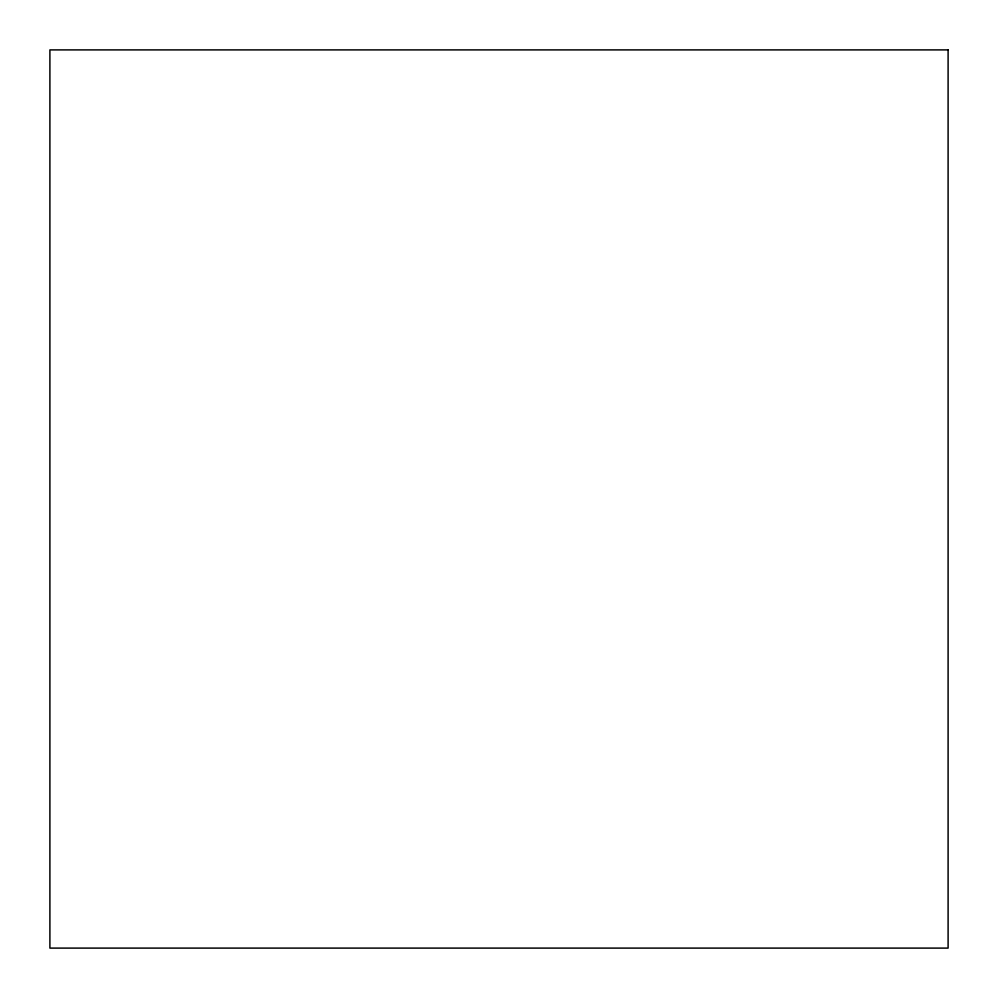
<?xml version="1.0" encoding="UTF-8"?>
<svg xmlns="http://www.w3.org/2000/svg" width="998" height="998" viewBox="0 0 998 998"><rect width="100%" height="100%" fill="white"/><g stroke="black" fill="none" stroke-linecap="round" stroke-linejoin="round"><path stroke-width="1.5" d="M948.1 49.9L49.9 49.9L49.9 948.1L948.1 948.1L948.1 49.9"/></g></svg>
